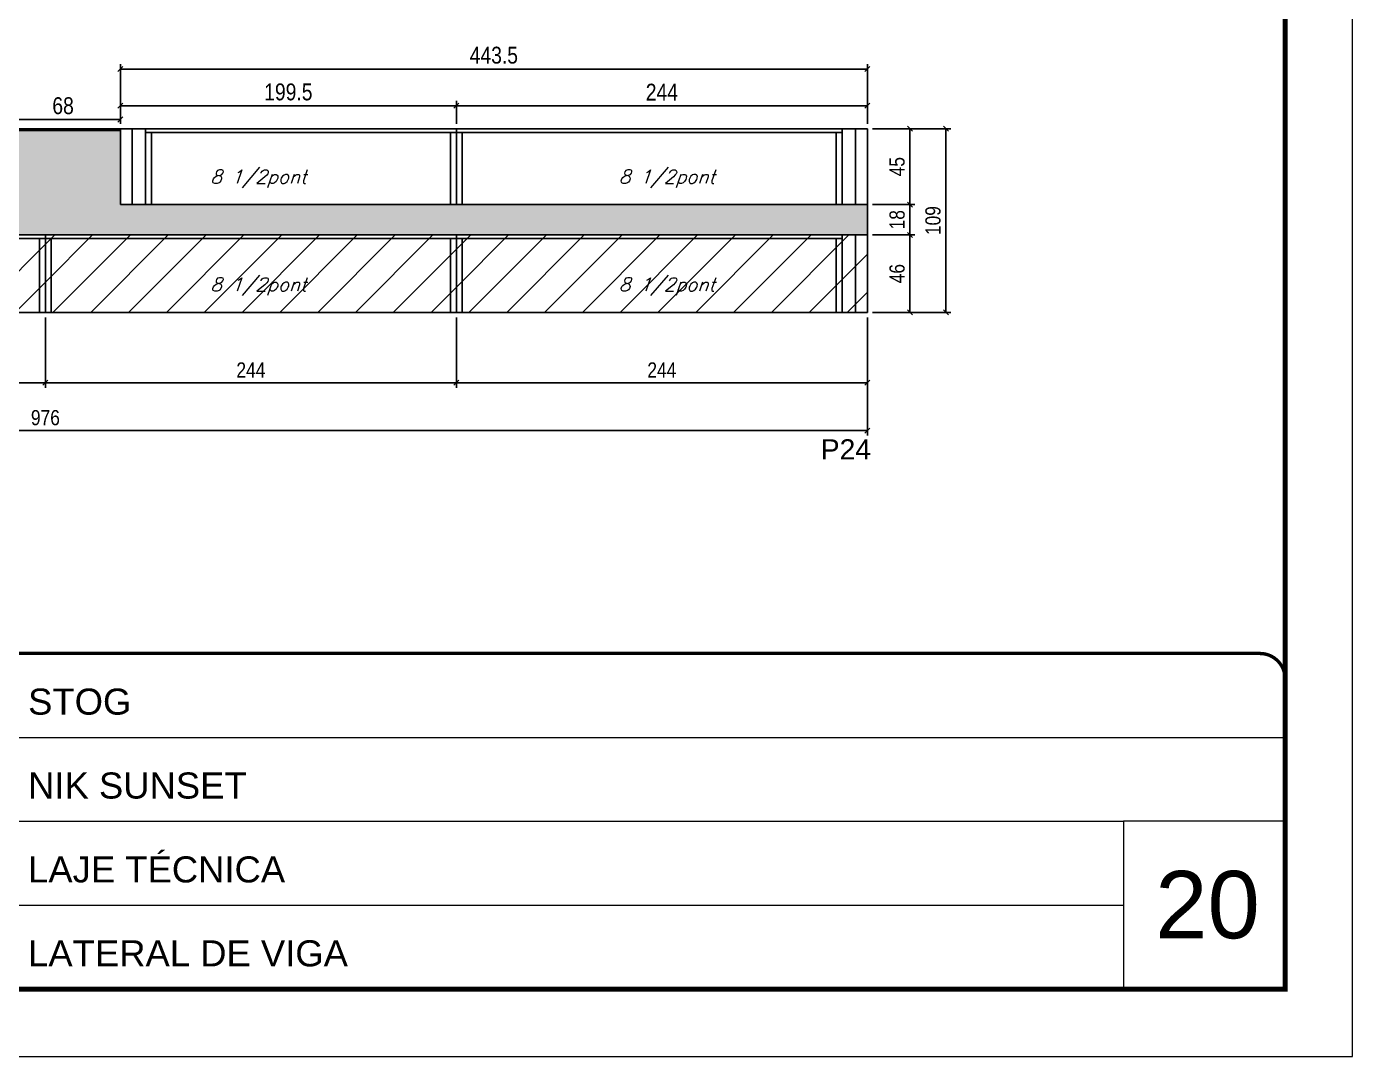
# Model space of a CAD drawing. Extents: x -10448 to -1189, y -11772 to 17235.
# Drawn here: x -4982 to -4195, y 11200 to 11811 of the extents above; entities that cross this region are included whole.
import ezdxf

# ---------------------------------------------------------------- set-up
doc = ezdxf.new("R2010")
doc.units = 0
doc.linetypes.add('CONTINUO', pattern=[0])
doc.linetypes.add('DASHED', pattern=[0.75, 0.5, -0.25])
for name, color, linetype in [('5', 5, 'Continuous'), ('COTA', 241, 'Continuous'), ('Painéis', 200, 'Continuous'), ('Reaproveitamento', 251, 'Continuous'), ('SARR_2.2x7', 40, 'Continuous'), ('SARR_3.5x7', 81, 'Continuous'), ('texto', 7, 'Continuous')]:
    doc.layers.add(name, color=color, linetype=linetype)
for name, color, linetype, lineweight in [('CARIMBO', 255, 'Continuous', 9), ('Folhas', 255, 'Continuous', 9), ('SARRAFO DE PRESSAO', 251, 'DASHED', 9)]:
    doc.layers.add(name, color=color, linetype=linetype, lineweight=lineweight)
doc.styles.add('ARIAL', font='arial.ttf')
doc.styles.add('COTA TECNICA', font='techl___.ttf', dxfattribs={"height": 10})
doc.styles.add('COTA TECNICA-50', font='techl___.ttf', dxfattribs={"height": 9})
doc.styles.add('Romans', font='romans.shx')
doc.styles.get("Standard").update_dxf_attribs({"font": 'arial.ttf'})
doc.dimstyles.new('COTA PAINEL-50', dxfattribs={"dimtxt": 9, "dimasz": 3, "dimexe": 3, "dimexo": 3, "dimgap": 3, "dimtad": 1, "dimdec": 1, "dimzin": 12, "dimdsep": 46, "dimtxsty": 'COTA TECNICA-50', "dimblk1": 'OBLIQUE', "dimblk2": 'OBLIQUE', "dimsah": 1, "dimcen": 0.9, "dimclrd": 4, "dimclre": 4, "dimclrt": 240, "dimadec": 1, "dimazin": 3, "dimtfac": 1, "dimtdec": 1, "dimtmove": 0, "dimatfit": 3, "dimfxl": 1, "dimtolj": 1, "dimtzin": 12, "dimarcsym": 0})
doc.dimstyles.new('PAINEL', dxfattribs={"dimtxt": 10, "dimasz": 3, "dimexe": 3, "dimexo": 3, "dimgap": 3, "dimtad": 1, "dimdec": 1, "dimzin": 12, "dimdsep": 46, "dimtxsty": 'COTA TECNICA', "dimblk1": 'OBLIQUE', "dimblk2": 'OBLIQUE', "dimsah": 1, "dimcen": 0.9, "dimclrd": 4, "dimclre": 4, "dimclrt": 240, "dimadec": 1, "dimazin": 3, "dimtfac": 1, "dimtdec": 1, "dimtmove": 0, "dimatfit": 3, "dimfxl": 1, "dimtolj": 1, "dimtzin": 12, "dimarcsym": 0})
pattern_1 = [(45, (-193.876, -3364.926), (-11.22532, 11.22532), [])]

# ---------------------------------------------------------------- blocks, each defined once
blk = doc.blocks.new('9999999999')
at = {"color": 30, "linetype": 'CONTINUO'}
for p, q in [((98564.56, 34379.64), (99583.98, 34379.64)), ((98564.56, 34329.83), (99487.98, 34329.83)), ((99583.98, 34329.83), (99487.98, 34329.83)), ((99487.98, 34329.83), (99487.98, 34230.21)), ((98564.56, 34280.02), (99487.98, 34280.02))]:
    blk.add_line(p, q, dxfattribs=at)
at = {"color": 30, "linetype": 'CONTINUO', "const_width": 2}
blk.add_lwpolyline([(99583.98, 34230.21), (99583.98, 34414.45, 0.414214), (99568.98, 34429.45), (98228.98, 34429.45, 0.414214), (98213.98, 34414.45), (98213.98, 34245.21, 0.414214), (98228.98, 34230.21), (99583.98, 34230.21)], format="xyb", dxfattribs=at)
at = {"layer": 'Folhas'}
blk.add_lwpolyline([(98138.98, 34190.21), (99623.98, 34190.21), (99623.98, 35240.21), (98138.98, 35240.21)], close=True, dxfattribs=at)
at = {"layer": 'Folhas', "color": 30, "const_width": 3}
blk.add_lwpolyline([(98213.98, 34230.21), (99583.98, 34230.21), (99583.98, 35200.21), (98213.98, 35200.21)], close=True, dxfattribs=at)
at = {"color": 7, "linetype": 'Continuous', "ltscale": 5, "style": 'ARIAL'}
for s, height, p in [('STOG', 15.483, (98837.68, 34393.13)), ('NIK SUNSET', 15.483, (98837.68, 34343.32)), ('LAJE TÉCNICA', 15.4829, (98837.68, 34293.51)), ('LATERAL DE VIGA', 15.4829, (98837.68, 34243.7))]:
    blk.add_text(s, height=height, dxfattribs=at).set_placement(p)
blk = doc.blocks.new('_Oblique')
at = {"color": 0, "linetype": 'ByBlock', "lineweight": -2}
blk.add_line((-0.5, -0.5), (0.5, 0.5), dxfattribs=at)
blk = doc.blocks.new('*D569')
at = {"layer": 'COTA', "color": 4, "linetype": 'ByBlock', "lineweight": -2, "transparency": 16777216}
for p, q in [((-4970.81, 11638.65), (-4970.81, 11596.89)), ((-4726.81, 11638.65), (-4726.81, 11596.89)), ((-4970.81, 11599.89), (-4726.81, 11599.89))]:
    blk.add_line(p, q, dxfattribs=at)
at = {"layer": 'Defpoints', "color": 0, "linetype": 'ByBlock', "transparency": 16777216}
for p in [(-4970.81, 11641.65), (-4726.81, 11641.65), (-4726.81, 11599.89)]:
    blk.add_point(p, dxfattribs=at)
at = {"layer": 'COTA', "color": 4, "linetype": 'ByBlock', "lineweight": -2, "transparency": 16777216, "xscale": 3, "yscale": 3, "zscale": 3, "rotation": 180}
blk.add_blockref('_Oblique', (-4970.81, 11599.89), dxfattribs=at)
at = {"layer": 'COTA', "color": 4, "linetype": 'ByBlock', "lineweight": -2, "transparency": 16777216, "xscale": 3, "yscale": 3, "zscale": 3}
blk.add_blockref('_Oblique', (-4726.81, 11599.89), dxfattribs=at)
at = {"layer": 'COTA', "color": 240, "linetype": 'ByBlock', "transparency": 16777216, "insert": (-4848.81, 11607.46), "char_height": 9, "attachment_point": 5, "style": 'COTA TECNICA-50'}
blk.add_mtext('\\A1;244', dxfattribs=at)
blk = doc.blocks.new('*D570')
at = {"layer": 'COTA', "color": 4, "linetype": 'ByBlock', "lineweight": -2, "transparency": 16777216}
for p, q in [((-5214.81, 11638.65), (-5214.81, 11596.89)), ((-4970.81, 11638.65), (-4970.81, 11596.89)), ((-4970.81, 11599.89), (-5214.81, 11599.89))]:
    blk.add_line(p, q, dxfattribs=at)
at = {"layer": 'Defpoints', "color": 0, "linetype": 'ByBlock', "transparency": 16777216}
for p in [(-5214.81, 11641.65), (-4970.81, 11641.65), (-5214.81, 11599.89)]:
    blk.add_point(p, dxfattribs=at)
at = {"layer": 'COTA', "color": 4, "linetype": 'ByBlock', "lineweight": -2, "transparency": 16777216, "xscale": 3, "yscale": 3, "zscale": 3, "rotation": 180}
blk.add_blockref('_Oblique', (-5214.81, 11599.89), dxfattribs=at)
at = {"layer": 'COTA', "color": 4, "linetype": 'ByBlock', "lineweight": -2, "transparency": 16777216, "xscale": 3, "yscale": 3, "zscale": 3}
blk.add_blockref('_Oblique', (-4970.81, 11599.89), dxfattribs=at)
at = {"layer": 'COTA', "color": 240, "linetype": 'ByBlock', "transparency": 16777216, "insert": (-5092.81, 11607.46), "char_height": 9, "attachment_point": 5, "style": 'COTA TECNICA-50'}
blk.add_mtext('\\A1;244', dxfattribs=at)
blk = doc.blocks.new('*D571')
at = {"layer": 'COTA', "color": 4, "linetype": 'ByBlock', "lineweight": -2, "transparency": 16777216}
for p, q in [((-4726.81, 11638.65), (-4726.81, 11596.89)), ((-4482.81, 11638.65), (-4482.81, 11596.89)), ((-4482.81, 11599.89), (-4726.81, 11599.89))]:
    blk.add_line(p, q, dxfattribs=at)
at = {"layer": 'Defpoints', "color": 0, "linetype": 'ByBlock', "transparency": 16777216}
for p in [(-4726.81, 11641.65), (-4482.81, 11641.65), (-4726.81, 11599.89)]:
    blk.add_point(p, dxfattribs=at)
at = {"layer": 'COTA', "color": 4, "linetype": 'ByBlock', "lineweight": -2, "transparency": 16777216, "xscale": 3, "yscale": 3, "zscale": 3, "rotation": 180}
blk.add_blockref('_Oblique', (-4726.81, 11599.89), dxfattribs=at)
at = {"layer": 'COTA', "color": 4, "linetype": 'ByBlock', "lineweight": -2, "transparency": 16777216, "xscale": 3, "yscale": 3, "zscale": 3}
blk.add_blockref('_Oblique', (-4482.81, 11599.89), dxfattribs=at)
at = {"layer": 'COTA', "color": 240, "linetype": 'ByBlock', "transparency": 16777216, "insert": (-4604.81, 11607.46), "char_height": 9, "attachment_point": 5, "style": 'COTA TECNICA-50'}
blk.add_mtext('\\A1;244', dxfattribs=at)
blk = doc.blocks.new('*D581')
at = {"layer": 'COTA', "color": 4, "linetype": 'ByBlock', "lineweight": -2, "transparency": 16777216}
for p, q in [((-4479.81, 11687.65), (-4454.53, 11687.65)), ((-4457.53, 11641.65), (-4457.53, 11687.65)), ((-4479.81, 11641.65), (-4454.53, 11641.65))]:
    blk.add_line(p, q, dxfattribs=at)
at = {"layer": 'Defpoints', "color": 0, "linetype": 'ByBlock', "transparency": 16777216}
for p in [(-4482.81, 11687.65), (-4457.53, 11687.65), (-4482.81, 11641.65)]:
    blk.add_point(p, dxfattribs=at)
at = {"layer": 'COTA', "color": 4, "linetype": 'ByBlock', "lineweight": -2, "transparency": 16777216, "xscale": 3, "yscale": 3, "zscale": 3}
for p, rotation in [((-4457.53, 11687.65), 90), ((-4457.53, 11641.65), 270)]:
    blk.add_blockref('_Oblique', p, dxfattribs=dict(at, rotation=rotation))
at = {"layer": 'COTA', "color": 240, "linetype": 'ByBlock', "transparency": 16777216, "insert": (-4465.12, 11664.65), "char_height": 9, "attachment_point": 5, "rotation": 90, "style": 'COTA TECNICA-50'}
blk.add_mtext('\\A1;46', dxfattribs=at)
blk = doc.blocks.new('*D582')
at = {"layer": 'COTA', "color": 4, "linetype": 'ByBlock', "lineweight": -2, "transparency": 16777216}
for p, q in [((-5458.81, 11638.65), (-5458.81, 11568.49)), ((-4482.81, 11638.65), (-4482.81, 11568.49)), ((-5458.81, 11571.49), (-4482.81, 11571.49))]:
    blk.add_line(p, q, dxfattribs=at)
at = {"layer": 'Defpoints', "color": 0, "linetype": 'ByBlock', "transparency": 16777216}
for p in [(-5458.81, 11641.65), (-4482.81, 11641.65), (-4482.81, 11571.49)]:
    blk.add_point(p, dxfattribs=at)
at = {"layer": 'COTA', "color": 4, "linetype": 'ByBlock', "lineweight": -2, "transparency": 16777216, "xscale": 3, "yscale": 3, "zscale": 3, "rotation": 180}
blk.add_blockref('_Oblique', (-5458.81, 11571.49), dxfattribs=at)
at = {"layer": 'COTA', "color": 4, "linetype": 'ByBlock', "lineweight": -2, "transparency": 16777216, "xscale": 3, "yscale": 3, "zscale": 3}
blk.add_blockref('_Oblique', (-4482.81, 11571.49), dxfattribs=at)
at = {"layer": 'COTA', "color": 240, "linetype": 'ByBlock', "transparency": 16777216, "insert": (-4970.81, 11579.11), "char_height": 9, "attachment_point": 5, "style": 'COTA TECNICA-50'}
blk.add_mtext('\\A1;976', dxfattribs=at)
blk = doc.blocks.new('*D583')
at = {"layer": 'COTA', "color": 4, "linetype": 'ByBlock', "lineweight": -2, "transparency": 16777216}
for p, q in [((-4479.81, 11705.65), (-4454.53, 11705.65)), ((-4457.53, 11687.65), (-4457.53, 11705.65)), ((-4479.81, 11687.65), (-4454.53, 11687.65))]:
    blk.add_line(p, q, dxfattribs=at)
at = {"layer": 'Defpoints', "color": 0, "linetype": 'ByBlock', "transparency": 16777216}
for p in [(-4482.81, 11705.65), (-4457.53, 11705.65), (-4482.81, 11687.65)]:
    blk.add_point(p, dxfattribs=at)
at = {"layer": 'COTA', "color": 4, "linetype": 'ByBlock', "lineweight": -2, "transparency": 16777216, "xscale": 3, "yscale": 3, "zscale": 3}
for p, rotation in [((-4457.53, 11705.65), 90), ((-4457.53, 11687.65), 270)]:
    blk.add_blockref('_Oblique', p, dxfattribs=dict(at, rotation=rotation))
at = {"layer": 'COTA', "color": 240, "linetype": 'ByBlock', "transparency": 16777216, "insert": (-4465.11, 11696.65), "char_height": 9, "attachment_point": 5, "rotation": 90, "style": 'COTA TECNICA-50'}
blk.add_mtext('\\A1;18', dxfattribs=at)
blk = doc.blocks.new('*D576')
at = {"layer": 'COTA', "color": 4, "linetype": 'ByBlock', "lineweight": -2, "transparency": 16777216}
for p, q in [((-4479.81, 11750.65), (-4433.18, 11750.65)), ((-4436.18, 11641.65), (-4436.18, 11750.65)), ((-4479.81, 11641.65), (-4433.18, 11641.65))]:
    blk.add_line(p, q, dxfattribs=at)
at = {"layer": 'Defpoints', "color": 0, "linetype": 'ByBlock', "transparency": 16777216}
for p in [(-4482.81, 11750.65), (-4436.18, 11750.65), (-4482.81, 11641.65)]:
    blk.add_point(p, dxfattribs=at)
at = {"layer": 'COTA', "color": 4, "linetype": 'ByBlock', "lineweight": -2, "transparency": 16777216, "xscale": 3, "yscale": 3, "zscale": 3}
for p, rotation in [((-4436.18, 11750.65), 90), ((-4436.18, 11641.65), 270)]:
    blk.add_blockref('_Oblique', p, dxfattribs=dict(at, rotation=rotation))
at = {"layer": 'COTA', "color": 240, "linetype": 'ByBlock', "transparency": 16777216, "insert": (-4443.8, 11696.15), "char_height": 9, "attachment_point": 5, "rotation": 90, "style": 'COTA TECNICA-50'}
blk.add_mtext('\\A1;109', dxfattribs=at)
blk = doc.blocks.new('*D600')
at = {"layer": 'COTA', "color": 4, "linetype": 'ByBlock', "lineweight": -2, "transparency": 16777216}
for p, q in [((-4479.81, 11750.65), (-4454.53, 11750.65)), ((-4457.53, 11705.65), (-4457.53, 11750.65)), ((-4479.81, 11705.65), (-4454.53, 11705.65))]:
    blk.add_line(p, q, dxfattribs=at)
at = {"layer": 'Defpoints', "color": 0, "linetype": 'ByBlock', "transparency": 16777216}
for p in [(-4482.81, 11750.65), (-4457.53, 11750.65), (-4482.81, 11705.65)]:
    blk.add_point(p, dxfattribs=at)
at = {"layer": 'COTA', "color": 4, "linetype": 'ByBlock', "lineweight": -2, "transparency": 16777216, "xscale": 3, "yscale": 3, "zscale": 3}
for p, rotation in [((-4457.53, 11750.65), 90), ((-4457.53, 11705.65), 270)]:
    blk.add_blockref('_Oblique', p, dxfattribs=dict(at, rotation=rotation))
at = {"layer": 'COTA', "color": 240, "linetype": 'ByBlock', "transparency": 16777216, "insert": (-4465.13, 11728.15), "char_height": 9, "attachment_point": 5, "rotation": 90, "style": 'COTA TECNICA-50'}
blk.add_mtext('\\A1;45', dxfattribs=at)
blk = doc.blocks.new('*D587')
at = {"layer": 'COTA', "color": 4, "lineweight": -2, "transparency": 16777216}
for p, q in [((-4726.81, 11753.65), (-4726.81, 11767.33)), ((-4482.81, 11764.33), (-4726.81, 11764.33)), ((-4482.81, 11753.65), (-4482.81, 11767.33))]:
    blk.add_line(p, q, dxfattribs=at)
at = {"layer": 'Defpoints', "color": 0, "transparency": 16777216}
for p in [(-4726.81, 11764.33), (-4726.81, 11750.65), (-4482.81, 11750.65)]:
    blk.add_point(p, dxfattribs=at)
at = {"layer": 'COTA', "color": 4, "lineweight": -2, "transparency": 16777216, "xscale": 3, "yscale": 3, "zscale": 3, "rotation": 180}
blk.add_blockref('_Oblique', (-4726.81, 11764.33), dxfattribs=at)
at = {"layer": 'COTA', "color": 4, "lineweight": -2, "transparency": 16777216, "xscale": 3, "yscale": 3, "zscale": 3}
blk.add_blockref('_Oblique', (-4482.81, 11764.33), dxfattribs=at)
at = {"layer": 'COTA', "color": 240, "transparency": 16777216, "insert": (-4604.81, 11772.4), "char_height": 10, "attachment_point": 5, "style": 'COTA TECNICA'}
blk.add_mtext('\\A1;244', dxfattribs=at)
blk = doc.blocks.new('*D588')
at = {"layer": 'COTA', "color": 4, "lineweight": -2, "transparency": 16777216}
for p, q in [((-4926.31, 11753.65), (-4926.31, 11767.33)), ((-4726.81, 11764.33), (-4926.31, 11764.33)), ((-4726.81, 11753.65), (-4726.81, 11767.33))]:
    blk.add_line(p, q, dxfattribs=at)
at = {"layer": 'Defpoints', "color": 0, "transparency": 16777216}
for p in [(-4926.31, 11764.33), (-4926.31, 11750.65), (-4726.81, 11750.65)]:
    blk.add_point(p, dxfattribs=at)
at = {"layer": 'COTA', "color": 4, "lineweight": -2, "transparency": 16777216, "xscale": 3, "yscale": 3, "zscale": 3, "rotation": 180}
blk.add_blockref('_Oblique', (-4926.31, 11764.33), dxfattribs=at)
at = {"layer": 'COTA', "color": 4, "lineweight": -2, "transparency": 16777216, "xscale": 3, "yscale": 3, "zscale": 3}
blk.add_blockref('_Oblique', (-4726.81, 11764.33), dxfattribs=at)
at = {"layer": 'COTA', "color": 240, "transparency": 16777216, "insert": (-4826.56, 11772.47), "char_height": 10, "attachment_point": 5, "style": 'COTA TECNICA'}
blk.add_mtext('\\A1;199.5', dxfattribs=at)
blk = doc.blocks.new('*D578')
at = {"layer": 'COTA', "color": 4, "lineweight": -2, "transparency": 16777216}
for p, q in [((-4926.31, 11753.65), (-4926.31, 11789.08)), ((-4482.81, 11786.08), (-4926.31, 11786.08)), ((-4482.81, 11753.65), (-4482.81, 11789.08))]:
    blk.add_line(p, q, dxfattribs=at)
at = {"layer": 'Defpoints', "color": 0, "transparency": 16777216}
for p in [(-4926.31, 11786.08), (-4926.31, 11750.65), (-4482.81, 11750.65)]:
    blk.add_point(p, dxfattribs=at)
at = {"layer": 'COTA', "color": 4, "lineweight": -2, "transparency": 16777216, "xscale": 3, "yscale": 3, "zscale": 3, "rotation": 180}
blk.add_blockref('_Oblique', (-4926.31, 11786.08), dxfattribs=at)
at = {"layer": 'COTA', "color": 4, "lineweight": -2, "transparency": 16777216, "xscale": 3, "yscale": 3, "zscale": 3}
blk.add_blockref('_Oblique', (-4482.81, 11786.08), dxfattribs=at)
at = {"layer": 'COTA', "color": 240, "transparency": 16777216, "insert": (-4704.56, 11794.3), "char_height": 10, "attachment_point": 5, "style": 'COTA TECNICA'}
blk.add_mtext('\\A1;443.5', dxfattribs=at)
blk = doc.blocks.new('*D613')
at = {"layer": 'COTA', "color": 4, "lineweight": -2, "transparency": 16777216}
for p, q in [((-4994.31, 11753.76), (-4994.31, 11759.17)), ((-4994.31, 11756.17), (-4926.31, 11756.17)), ((-4926.31, 11753.76), (-4926.31, 11759.17))]:
    blk.add_line(p, q, dxfattribs=at)
at = {"layer": 'Defpoints', "color": 0, "transparency": 16777216}
for p in [(-4926.31, 11756.17), (-4994.31, 11750.76), (-4926.31, 11750.76)]:
    blk.add_point(p, dxfattribs=at)
at = {"layer": 'COTA', "color": 4, "lineweight": -2, "transparency": 16777216, "xscale": 3, "yscale": 3, "zscale": 3, "rotation": 180}
blk.add_blockref('_Oblique', (-4994.31, 11756.17), dxfattribs=at)
at = {"layer": 'COTA', "color": 4, "lineweight": -2, "transparency": 16777216, "xscale": 3, "yscale": 3, "zscale": 3}
blk.add_blockref('_Oblique', (-4926.31, 11756.17), dxfattribs=at)
at = {"layer": 'COTA', "color": 240, "transparency": 16777216, "insert": (-4960.31, 11764.29), "char_height": 10, "attachment_point": 5, "style": 'COTA TECNICA'}
blk.add_mtext('\\A1;68', dxfattribs=at)

msp = doc.modelspace()

# ---------------------------------------------------------------- hatches: boundary and pattern name
at = {"layer": 'COTA', "linetype": 'ByBlock'}
h = msp.add_hatch(dxfattribs=at)
h.set_pattern_fill('AR-CONC', color=256, scale=0.03)
h.set_pattern_definition([(50, (2976.124, -2445.3186), (5.4655401, -0.4781726), [0.5715, -6.2865]), (355, (2976.124, -2445.3186), (-1.0573026, 5.7317054), [0.4572, -5.0292175]), (100.451445, (2976.5795, -2445.3585), (4.4082374, 5.2535326), [0.4857003, -5.3427073]), (46.1842, (2976.124, -2443.7946), (8.1323712, -1.2612698), [0.85725, -9.42975]), (96.63556, (2976.802, -2443.9), (7.122124, 7.4227837), [0.7285507, -8.0140682]), (351.18415, (2976.124, -2443.795), (7.122124, 7.4227837), [0.685799, -7.543792]), (21, (2976.886, -2444.1756), (4.5484317, -3.067956), [0.5715, -6.2865]), (326, (2976.886, -2444.1756), (1.8540609, 5.525639), [0.4572, -5.0292]), (71.451445, (2977.265, -2444.4313), (6.4024926, 2.457683), [0.4857003, -5.3426981]), (37.5, (2976.124, -2445.3186), (0.0926581, 2.53665117), [0, -4.96824, 0, -5.1054, 0, -5.04825]), (7.5, (2976.124, -2445.3186), (2.00458988, 3.00541724), [0, -2.91084, 0, -4.85394, 0, -1.92405]), (327.5, (2974.4248, -2445.3186), (4.06771786, -0.17186232), [0, -1.905, 0, -5.9436, 0, -7.8867]), (317.5, (2973.6628, -2445.3186), (4.44387544, 0.7627947), [0, -2.4765, 0, -3.94716, 0, -5.6007])])
h.paths.add_polyline_path([(-5481.31, 11749.65), (-5413.31, 11749.65), (-5413.31, 11705.65), (-4994.31, 11705.65), (-4994.31, 11749.65), (-4926.31, 11749.65), (-4926.31, 11705.65), (-4482.81, 11705.65), (-4482.81, 11687.65), (-5481.31, 11687.65), (-5481.31, 11705.65)])
at = {"layer": 'Reaproveitamento'}
h = msp.add_hatch(dxfattribs=at)
h.set_pattern_fill('ANSI31', color=256, scale=5)
h.set_pattern_definition(pattern_1)
h.paths.add_polyline_path([(-5214.81, 11687.65), (-5214.81, 11641.65), (-4970.81, 11641.65), (-4970.81, 11687.65)])
h = msp.add_hatch(dxfattribs=at)
h.set_pattern_fill('ANSI31', color=256, scale=5)
h.set_pattern_definition(pattern_1)
h.paths.add_polyline_path([(-4970.81, 11687.65), (-4970.81, 11641.65), (-4726.81, 11641.65), (-4726.81, 11687.65)])
h = msp.add_hatch(dxfattribs=at)
h.set_pattern_fill('ANSI31', color=256, scale=5)
h.set_pattern_definition(pattern_1)
h.paths.add_polyline_path([(-4482.81, 11641.65), (-4482.81, 11687.65), (-4726.81, 11687.65), (-4726.81, 11641.65)])

# ---------------------------------------------------------------- linework, layer by layer
at = {"layer": 'COTA', "linetype": 'ByBlock'}
msp.add_line((-4482.81, 11687.65), (-4482.81, 11705.65), dxfattribs=at)
at = {"layer": 'Painéis', "linetype": 'Continuous'}
for p, q in [((-4482.81, 11750.65), (-5413.31, 11750.65)), ((-4926.31, 11749.65), (-4994.31, 11749.65)), ((-4926.31, 11749.65), (-4926.31, 11705.65)), ((-4726.81, 11750.65), (-4726.81, 11705.65)), ((-4482.81, 11750.65), (-4482.81, 11705.65)), ((-4482.81, 11705.65), (-4926.31, 11705.65)), ((-4482.81, 11687.65), (-5458.81, 11687.65)), ((-4970.81, 11687.65), (-4970.81, 11641.65)), ((-4726.81, 11687.65), (-4726.81, 11641.65)), ((-4482.81, 11687.65), (-4482.81, 11641.65)), ((-5458.81, 11641.65), (-4482.81, 11641.65))]:
    msp.add_line(p, q, dxfattribs=at)
at = {"layer": 'Painéis'}
msp.add_line((-4926.31, 11749.65), (-4926.31, 11750.65), dxfattribs=at)
at = {"layer": 'SARR_2.2x7', "linetype": 'Continuous'}
for p, q in [((-4919.31, 11750.65), (-4919.31, 11705.65)), ((-4911.31, 11748.45), (-4726.81, 11748.45)), ((-4726.81, 11748.45), (-4497.81, 11748.45)), ((-4489.81, 11750.65), (-4489.81, 11705.65)), ((-5214.81, 11685.45), (-4970.81, 11685.45)), ((-4970.81, 11685.45), (-4726.81, 11685.45)), ((-4726.81, 11685.45), (-4497.81, 11685.45)), ((-4489.81, 11687.65), (-4489.81, 11641.65))]:
    msp.add_line(p, q, dxfattribs=at)
at = {"layer": 'SARR_3.5x7'}
for p, q in [((-4911.31, 11750.65), (-4911.31, 11705.65)), ((-4907.81, 11748.45), (-4907.81, 11705.65)), ((-4730.31, 11748.45), (-4730.31, 11705.65)), ((-4726.81, 11750.65), (-4726.81, 11705.65)), ((-4723.31, 11748.45), (-4723.31, 11705.65)), ((-4501.31, 11748.45), (-4501.31, 11705.65)), ((-4497.81, 11750.65), (-4497.81, 11705.65)), ((-4974.31, 11685.45), (-4974.31, 11641.65)), ((-4967.31, 11685.45), (-4967.31, 11641.65)), ((-4730.31, 11685.45), (-4730.31, 11641.65)), ((-4726.81, 11687.65), (-4726.81, 11641.65)), ((-4723.31, 11685.45), (-4723.31, 11641.65)), ((-4501.31, 11685.45), (-4501.31, 11641.65)), ((-4497.81, 11687.65), (-4497.81, 11641.65))]:
    msp.add_line(p, q, dxfattribs=at)

# ---------------------------------------------------------------- block references
at = {"layer": 'SARRAFO DE PRESSAO', "color": 6, "linetype": 'ByBlock'}
msp.add_blockref('9999999999', (-103818.76, -22990.28), dxfattribs=at)

# ---------------------------------------------------------------- texts
at = {"layer": '5', "linetype": 'Continuous'}
msp.add_text('P24', height=12, rotation=0.00004, dxfattribs=at).set_placement((-4510.45, 11554.34))
at = {"layer": 'CARIMBO', "style": 'ARIAL'}
msp.add_text('20', height=40, dxfattribs=at).set_placement((-4311.92, 11270.07))
at = {"layer": 'texto', "color": 2, "char_height": 8, "attachment_point": 5, "style": 'Romans'}
for insert in [(-4844.36, 11720.92), (-4601.81, 11720.93), (-4844.36, 11656.92), (-4601.81, 11656.93)]:
    msp.add_mtext('{\\Q19;\\C256;8 1/2pont}', dxfattribs=dict(at, insert=insert))

# ---------------------------------------------------------------- dimensions: what is measured, and where the dimension line sits
at = {"layer": 'COTA'}
for base, p2, picture, middle in [((-4926.31, 11786.08), (-4926.31, 11750.65), '*D578', (-4704.56, 11794.3)), ((-4726.81, 11764.33), (-4726.81, 11750.65), '*D587', (-4604.81, 11772.4))]:
    dim = msp.add_linear_dim(base=base, p1=(-4482.81, 11750.65), p2=p2, angle=180, dimstyle='PAINEL', dxfattribs=at)
    dim.commit()
    dim.dimension.update_dxf_attribs({"geometry": picture, "text_midpoint": middle})
dim = msp.add_linear_dim(base=(-4926.31, 11764.33), p1=(-4726.81, 11750.65), p2=(-4926.31, 11750.65), angle=180, dimstyle='PAINEL', override={"dimtmove": 1}, dxfattribs=at)
dim.commit()
dim.dimension.update_dxf_attribs({"geometry": '*D588', "text_midpoint": (-4826.56, 11772.47)})
dim = msp.add_linear_dim(base=(-4926.31, 11756.17), p1=(-4994.31, 11750.76), p2=(-4926.31, 11750.76), dimstyle='PAINEL', dxfattribs=at)
dim.commit()
dim.dimension.update_dxf_attribs({"geometry": '*D613', "text_midpoint": (-4960.31, 11764.29)})
at = {"layer": 'COTA', "linetype": 'ByBlock'}
for base, p1, p2, picture, middle in [((-4436.18, 11750.65), (-4482.81, 11641.65), (-4482.81, 11750.65), '*D576', (-4443.8, 11696.15)), ((-4457.53, 11750.65), (-4482.81, 11705.65), (-4482.81, 11750.65), '*D600', (-4465.13, 11728.15)), ((-4457.53, 11705.65), (-4482.81, 11687.65), (-4482.81, 11705.65), '*D583', (-4465.11, 11696.65)), ((-4457.53, 11687.65), (-4482.81, 11641.65), (-4482.81, 11687.65), '*D581', (-4465.12, 11664.65))]:
    dim = msp.add_linear_dim(base=base, p1=p1, p2=p2, angle=90, dimstyle='COTA PAINEL-50', dxfattribs=at)
    dim.commit()
    dim.dimension.update_dxf_attribs({"geometry": picture, "text_midpoint": middle})
dim = msp.add_linear_dim(base=(-4482.81, 11571.49), p1=(-5458.81, 11641.65), p2=(-4482.81, 11641.65), dimstyle='COTA PAINEL-50', dxfattribs=at)
dim.commit()
dim.dimension.update_dxf_attribs({"geometry": '*D582', "text_midpoint": (-4970.81, 11579.11)})
for base, p1, p2, picture, middle in [((-5214.81, 11599.89), (-4970.81, 11641.65), (-5214.81, 11641.65), '*D570', (-5092.81, 11599.89)), ((-4726.81, 11599.89), (-4482.81, 11641.65), (-4726.81, 11641.65), '*D571', (-4604.81, 11599.89))]:
    dim = msp.add_linear_dim(base=base, p1=p1, p2=p2, dimstyle='COTA PAINEL-50', override={"dimarcsym": 1}, dxfattribs=at)
    dim.commit()
    dim.dimension.update_dxf_attribs({"geometry": picture, "text_midpoint": middle, "dimtype": 160})
dim = msp.add_linear_dim(base=(-4726.81, 11599.89), p1=(-4970.81, 11641.65), p2=(-4726.81, 11641.65), dimstyle='COTA PAINEL-50', override={"dimarcsym": 1}, dxfattribs=at)
dim.commit()
dim.dimension.update_dxf_attribs({"geometry": '*D569', "text_midpoint": (-4848.81, 11607.46)})

doc.saveas('drawing.dxf')
